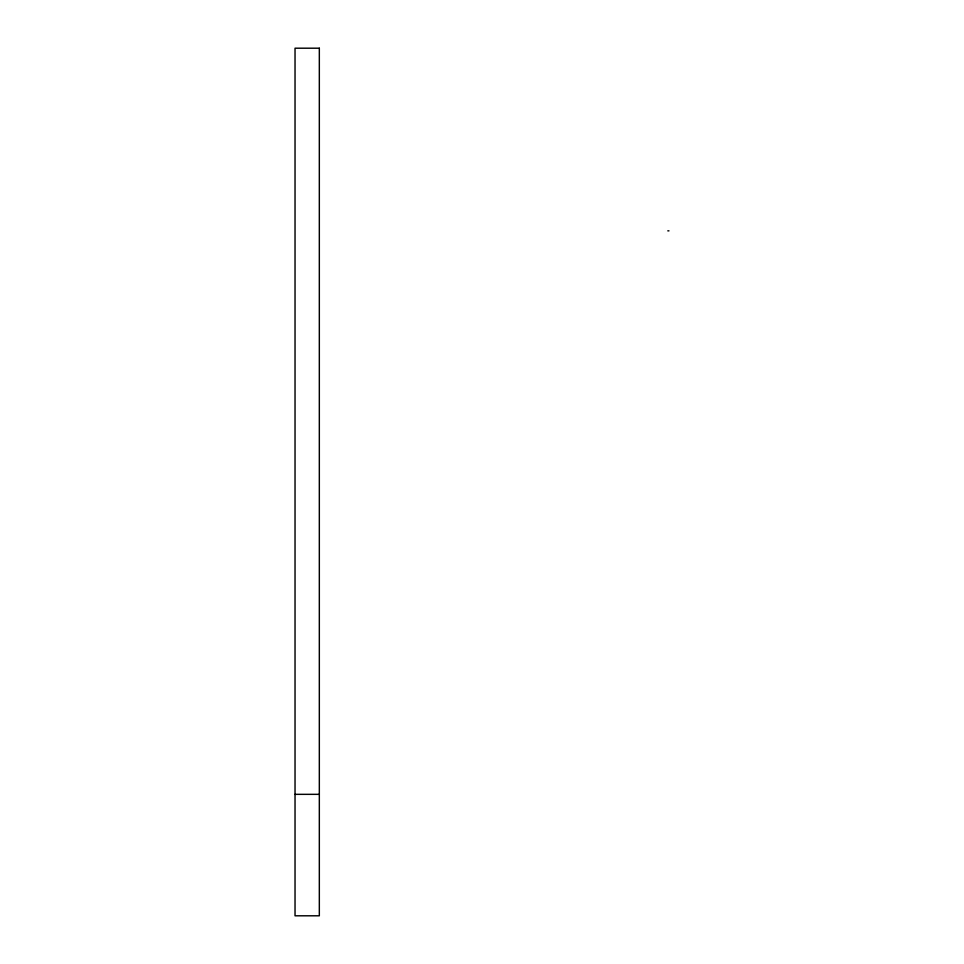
<?xml version="1.0" encoding="UTF-8"?>
<svg xmlns="http://www.w3.org/2000/svg" width="964" height="964" viewBox="0 0 964 964"><rect width="100%" height="100%" fill="white"/><g stroke="black" fill="none" stroke-linecap="round" stroke-linejoin="round"><path stroke-width="1.45" d="M667.811 230.842L668.968 230.842M295.032 794.336L319.325 794.336M319.325 48.2L295.032 48.2L295.032 915.8L319.325 915.8L319.325 48.2"/></g></svg>
